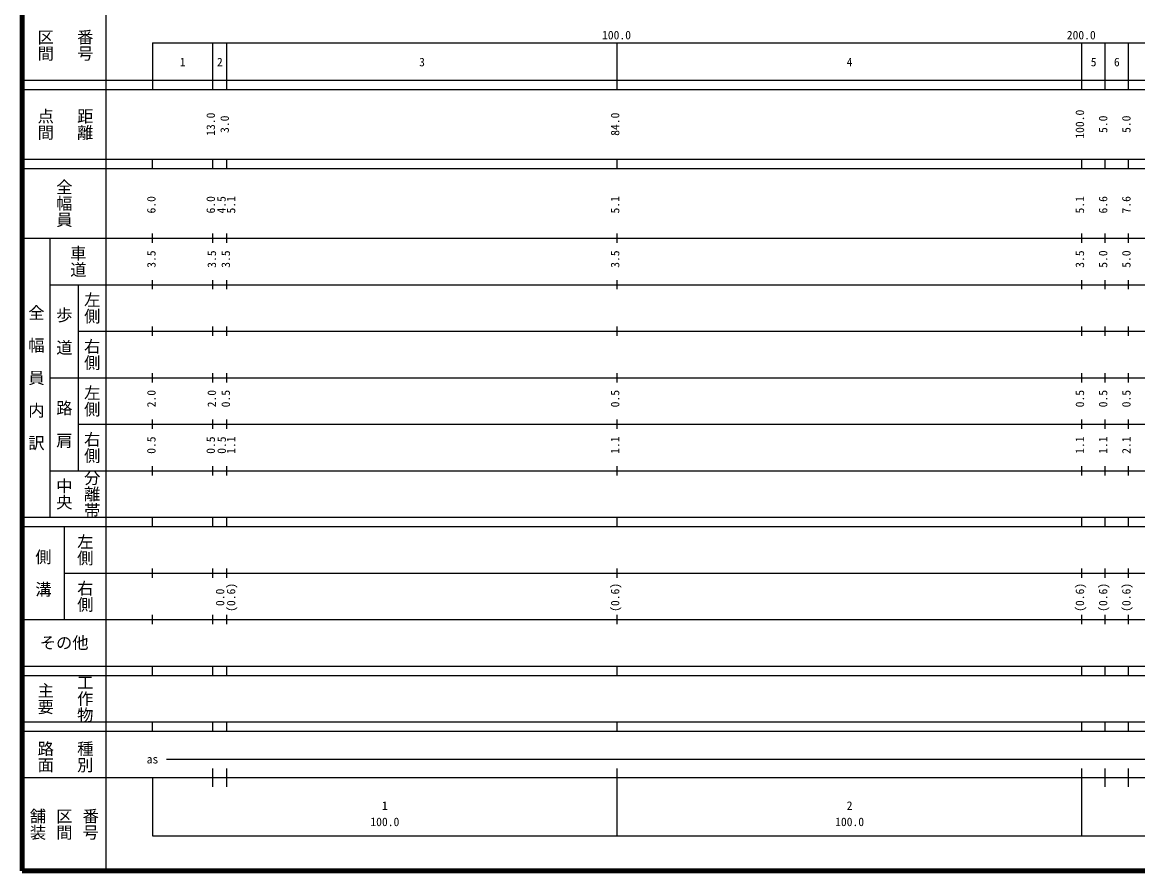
# Model space of a CAD drawing. Units: millimetres, scale not verified. Extents: x 40000 to 680000, y 20000 to 380000.
# Drawn here: x 40000 to 279984, y 20000 to 202409 of the extents above; entities that cross this region are included whole.
import ezdxf
from ezdxf.enums import TextEntityAlignment as Align

# ---------------------------------------------------------------- set-up
doc = ezdxf.new("R2010")
doc.units = ezdxf.units.MM
doc.header["$LTSCALE"] = 1000
doc.layers.add('M-TTL', color=2, linetype='Continuous', lineweight=140)
doc.layers.add('M-TTL-BAND', color=7, linetype='Continuous', lineweight=25)
doc.styles.add('@ＭＳ ゴシック', font='')
doc.styles.add('ＭＳ ゴシック', font='')
doc.styles.get('@ＭＳ ゴシック').set_extended_font_data('@MS Gothic')
doc.styles.get('ＭＳ ゴシック').set_extended_font_data('MS Gothic')

msp = doc.modelspace()

# ---------------------------------------------------------------- linework, layer by layer
at = {"layer": 'M-TTL'}
for p, q in [((40000, 380000), (40000, 20000)), ((40000, 20000), (680000, 20000))]:
    msp.add_line(p, q, dxfattribs=at)
at = {"layer": 'M-TTL-BAND'}
for p, q in [((58000, 370000), (58000, 20000)), ((68000, 198000), (579000, 198000)), ((68000, 198000), (68000, 188000)), ((81000, 188000), (81000, 198000)), ((84000, 188000), (84000, 198000)), ((168000, 188000), (168000, 198000)), ((268000, 188000), (268000, 198000)), ((273000, 188000), (273000, 198000)), ((278000, 188000), (278000, 198000)), ((40000, 190000), (579000, 190000)), ((40000, 188000), (579000, 188000)), ((40000, 173000), (579000, 173000)), ((68000, 171000), (68000, 173000)), ((81000, 171000), (81000, 173000)), ((84000, 171000), (84000, 173000)), ((168000, 171000), (168000, 173000)), ((268000, 171000), (268000, 173000)), ((273000, 171000), (273000, 173000)), ((278000, 171000), (278000, 173000)), ((40000, 171000), (579000, 171000)), ((40000, 156000), (579000, 156000)), ((46000, 96000), (46000, 156000)), ((68000, 155000), (68000, 157000)), ((81000, 155000), (81000, 157000)), ((84000, 155000), (84000, 157000)), ((168000, 155000), (168000, 157000)), ((268000, 155000), (268000, 157000)), ((273000, 155000), (273000, 157000)), ((278000, 155000), (278000, 157000)), ((68000, 145000), (68000, 147000)), ((81000, 145000), (81000, 147000)), ((84000, 145000), (84000, 147000)), ((168000, 145000), (168000, 147000)), ((268000, 145000), (268000, 147000)), ((273000, 145000), (273000, 147000)), ((278000, 145000), (278000, 147000)), ((46000, 146000), (579000, 146000)), ((52000, 146000), (52000, 106000)), ((68000, 135000), (68000, 137000)), ((81000, 135000), (81000, 137000)), ((84000, 135000), (84000, 137000)), ((168000, 135000), (168000, 137000)), ((268000, 135000), (268000, 137000)), ((273000, 135000), (273000, 137000)), ((278000, 135000), (278000, 137000)), ((52000, 136000), (579000, 136000)), ((46000, 126000), (579000, 126000)), ((68000, 125000), (68000, 127000)), ((81000, 125000), (81000, 127000)), ((84000, 125000), (84000, 127000)), ((168000, 125000), (168000, 127000)), ((268000, 125000), (268000, 127000)), ((273000, 125000), (273000, 127000)), ((278000, 125000), (278000, 127000)), ((52000, 116000), (579000, 116000)), ((68000, 115000), (68000, 117000)), ((81000, 115000), (81000, 117000)), ((84000, 115000), (84000, 117000)), ((168000, 115000), (168000, 117000)), ((268000, 115000), (268000, 117000)), ((273000, 115000), (273000, 117000)), ((278000, 115000), (278000, 117000)), ((46000, 106000), (579000, 106000)), ((68000, 105000), (68000, 107000)), ((81000, 105000), (81000, 107000)), ((84000, 105000), (84000, 107000)), ((168000, 105000), (168000, 107000)), ((268000, 105000), (268000, 107000)), ((273000, 105000), (273000, 107000)), ((278000, 105000), (278000, 107000)), ((40000, 96000), (579000, 96000)), ((68000, 94000), (68000, 96000)), ((81000, 94000), (81000, 96000)), ((84000, 94000), (84000, 96000)), ((168000, 94000), (168000, 96000)), ((268000, 94000), (268000, 96000)), ((273000, 94000), (273000, 96000)), ((278000, 94000), (278000, 96000)), ((40000, 94000), (579000, 94000)), ((49000, 94000), (49000, 74000)), ((49000, 84000), (579000, 84000)), ((68000, 83000), (68000, 85000)), ((81000, 83000), (81000, 85000)), ((84000, 83000), (84000, 85000)), ((168000, 83000), (168000, 85000)), ((268000, 83000), (268000, 85000)), ((273000, 83000), (273000, 85000)), ((278000, 83000), (278000, 85000)), ((68000, 73000), (68000, 75000)), ((81000, 73000), (81000, 75000)), ((84000, 73000), (84000, 75000)), ((168000, 73000), (168000, 75000)), ((268000, 73000), (268000, 75000)), ((273000, 73000), (273000, 75000)), ((278000, 73000), (278000, 75000)), ((40000, 74000), (579000, 74000)), ((40000, 64000), (579000, 64000)), ((68000, 62000), (68000, 64000)), ((81000, 62000), (81000, 64000)), ((84000, 62000), (84000, 64000)), ((168000, 62000), (168000, 64000)), ((268000, 62000), (268000, 64000)), ((273000, 62000), (273000, 64000)), ((278000, 62000), (278000, 64000)), ((40000, 62000), (579000, 62000)), ((40000, 52000), (579000, 52000)), ((68000, 50000), (68000, 52000)), ((81000, 50000), (81000, 52000)), ((84000, 50000), (84000, 52000)), ((168000, 50000), (168000, 52000)), ((268000, 50000), (268000, 52000)), ((273000, 50000), (273000, 52000)), ((278000, 50000), (278000, 52000)), ((40000, 50000), (579000, 50000)), ((71000, 44000), (565000, 44000)), ((81000, 38000), (81000, 42000)), ((84000, 38000), (84000, 42000)), ((168000, 27500), (168000, 42000)), ((268000, 27500), (268000, 42000)), ((273000, 38000), (273000, 42000)), ((278000, 38000), (278000, 42000)), ((40000, 40000), (579000, 40000)), ((68000, 40000), (68000, 27500)), ((68000, 27500), (579000, 27500))]:
    msp.add_line(p, q, dxfattribs=at)

# ---------------------------------------------------------------- texts
at = {"layer": 'M-TTL-BAND', "style": '@ＭＳ ゴシック'}
for s, p in [('区間', (45000, 197500)), ('番号', (53500, 197500)), ('点間', (45000, 180500)), ('距離', (53500, 180500)), ('全幅員', (49000, 163500)), ('車道', (52000, 151000)), ('左側', (55000, 141000)), ('全\u3000幅\u3000員\u3000内\u3000訳', (43000, 126000)), ('歩\u3000道', (49000, 136000)), ('右側', (55000, 131000)), ('左側', (55000, 121000)), ('路\u3000肩', (49000, 116000)), ('右側', (55000, 111000)), ('分離帯', (55000, 101000)), ('中央', (49000, 101000)), ('左側', (53500, 89000)), ('側\u3000溝', (44500, 84000)), ('右側', (53500, 79000)), ('主要', (45000, 57000)), ('工作物', (53500, 57000)), ('路面', (45000, 44500)), ('種別', (53500, 44500)), ('舗装', (43333, 30000)), ('区間', (49000, 30000)), ('番号', (54667, 30000))]:
    msp.add_text(s, height=2566, rotation=270, dxfattribs=at).set_placement(p, align=Align.MIDDLE_CENTER)
at = {"layer": 'M-TTL-BAND', "style": 'ＭＳ ゴシック'}
for s, p in [('100.0', (167844, 198195)), ('200.0', (267844, 198195)), ('1', (74500, 192405)), ('2', (82500, 192405)), ('3', (126000, 192405)), ('4', (218000, 192405)), ('5', (270500, 192405)), ('6', (275500, 192405)), ('as', (68000, 42500)), ('1', (118000, 32523)), ('2', (218000, 32523)), ('100.0', (118000, 29033)), ('100.0', (218000, 29033))]:
    msp.add_text(s, height=1833, dxfattribs=at).set_placement(p, align=Align.BOTTOM_CENTER)
for s, p in [('13.0', (82000, 180500)), ('84.0', (169000, 180500)), ('100.0', (269000, 180500)), ('3.0', (85000, 180500)), ('5.0', (274000, 180500)), ('5.0', (279000, 180500)), ('6.0', (69216, 163174)), ('6.0', (82000, 163174)), ('4.5', (84304, 163174)), ('5.1', (86370, 163174)), ('5.1', (169000, 163174)), ('5.1', (269000, 163174)), ('6.6', (274000, 163174)), ('7.6', (279000, 163174)), ('3.5', (69232, 151500)), ('3.5', (82232, 151500)), ('3.5', (85232, 151500)), ('3.5', (169000, 151500)), ('3.5', (269000, 151500)), ('5.0', (274000, 151500)), ('5.0', (279000, 151500)), ('2.0', (69232, 121500)), ('2.0', (82232, 121500)), ('0.5', (85232, 121500)), ('0.5', (169000, 121500)), ('0.5', (269000, 121500)), ('0.5', (274000, 121500)), ('0.5', (279000, 121500)), ('0.5', (69216, 111500)), ('0.5', (82000, 111500)), ('0.5', (84350, 111500)), ('1.1', (86370, 111500)), ('1.1', (169000, 111500)), ('1.1', (269000, 111500)), ('1.1', (274000, 111500)), ('2.1', (279000, 111500)), ('0.0', (84000, 78764)), ('(0.6)', (86370, 78764)), ('(0.6)', (169000, 78764)), ('(0.6)', (269000, 78764)), ('(0.6)', (274000, 78764)), ('(0.6)', (279000, 78764))]:
    msp.add_text(s, height=1833, rotation=90, dxfattribs=at).set_placement(p, align=Align.BOTTOM_CENTER)
msp.add_text('その他', height=2566, dxfattribs=at).set_placement((49000, 69000), align=Align.MIDDLE_CENTER)

doc.saveas('drawing.dxf')
